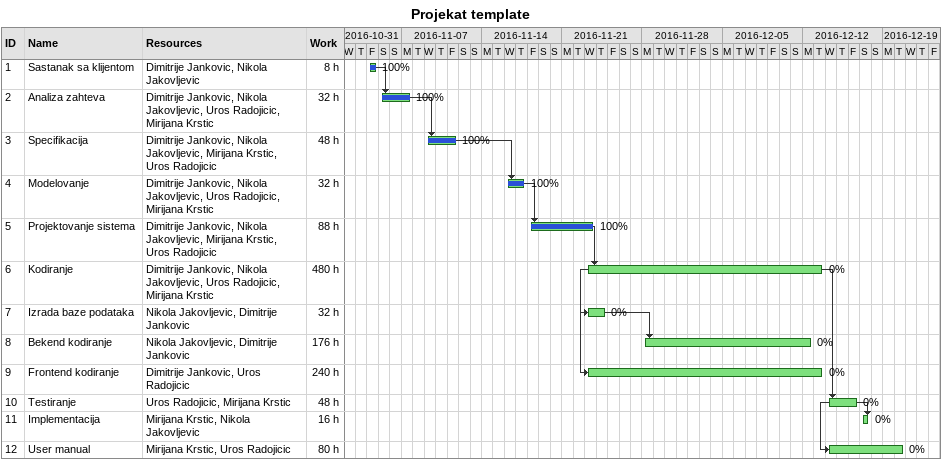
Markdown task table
Projekat template

| ID | Task | Start | Finish | Predecessors | Resources | % complete | Work (h) |
|---|---|---|---|---|---|---|---|
| 1 | Sastanak sa klijentom | 2016-11-04 | 2016-11-04 |  | Dimitrije Jankovic, Nikola Jakovljevic | 100 | 8 |
| 2 | Analiza zahteva | 2016-11-05 | 2016-11-07 | 1 | Dimitrije Jankovic, Nikola Jakovljevic, Uros Radojicic, Mirijana Krstic | 100 | 32 |
| 3 | Specifikacija | 2016-11-09 | 2016-11-11 | 2 | Dimitrije Jankovic, Nikola Jakovljevic, Mirijana Krstic, Uros Radojicic | 100 | 48 |
| 4 | Modelovanje | 2016-11-16 | 2016-11-17 | 3 | Dimitrije Jankovic, Nikola Jakovljevic, Uros Radojicic, Mirijana Krstic | 100 | 32 |
| 5 | Projektovanje sistema | 2016-11-18 | 2016-11-23 | 4 | Dimitrije Jankovic, Nikola Jakovljevic, Mirijana Krstic, Uros Radojicic | 100 | 88 |
| 6 | Kodiranje | 2016-11-23 | 2016-12-13 | 5 | Dimitrije Jankovic, Nikola Jakovljevic, Uros Radojicic, Mirijana Krstic | 0 | 480 |
| 7 | Izrada baze podataka | 2016-11-23 | 2016-11-24 | 6SS | Nikola Jakovljevic, Dimitrije Jankovic | 0 | 32 |
| 8 | Bekend kodiranje | 2016-11-28 | 2016-12-12 | 7 | Nikola Jakovljevic, Dimitrije Jankovic | 0 | 176 |
| 9 | Frontend kodiranje | 2016-11-23 | 2016-12-13 | 6SS | Dimitrije Jankovic, Uros Radojicic | 0 | 240 |
| 10 | Testiranje | 2016-12-14 | 2016-12-16 | 6 | Uros Radojicic, Mirijana Krstic | 0 | 48 |
| 11 | Implementacija | 2016-12-17 | 2016-12-17 | 10 | Mirijana Krstic, Nikola Jakovljevic | 0 | 16 |
| 12 | User manual | 2016-12-14 | 2016-12-20 | 10SS | Mirijana Krstic, Uros Radojicic | 0 | 80 |
